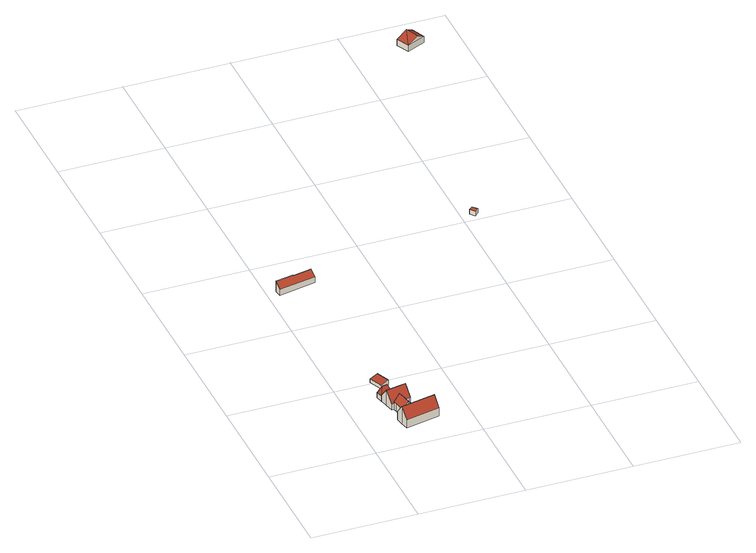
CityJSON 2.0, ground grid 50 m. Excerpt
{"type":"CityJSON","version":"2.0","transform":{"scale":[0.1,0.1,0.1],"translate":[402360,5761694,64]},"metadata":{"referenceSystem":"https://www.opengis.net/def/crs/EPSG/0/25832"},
"CityObjects":{
"building1":{"type":"Building","attributes":{"Gemeindeschluessel":"05515000","Geometrietyp2DReferenz":"3000","function":"51009_1610","roofType":"5000","measuredHeight":6.54},"geometry":[{"type":"Solid","lod":"2","boundaries":[[[[0,1,2,3]],[[4,5,1,0]],[[6,7,5,4]],[[3,2,7,6]],[[6,4,8]],[[8,4,0,9]],[[0,3,9]],[[9,3,6,8]],[[1,5,7,2]]]],"semantics":{"surfaces":[{"type":"WallSurface"},{"type":"RoofSurface"},{"type":"GroundSurface"}],"values":[[0,0,0,0,1,1,1,1,2]]}}]},
"building2":{"type":"Building","attributes":{"Gemeindeschluessel":"05515000","Geometrietyp2DReferenz":"3000","function":"31001_1000"},"address":[{"country":"Germany","locality":"Münster","thoroughfareNumber":"90","thoroughfareName":"Vorbergweg"}],"children":["building2-1","building2-2","building2-3"]},
"building2-1":{"type":"BuildingPart","attributes":{"roofType":"3100","measuredHeight":8.1},"parents":["building2"],"geometry":[{"type":"Solid","lod":"2","boundaries":[[[[10,11,12,13]],[[14,15,16,17]],[[18,19,15,14]],[[20,21,19,18]],[[22,23,21,20]],[[24,25,23,22]],[[26,27,25,24]],[[28,29,27,26]],[[13,12,29,28]],[[22,20,18,24]],[[14,17,30,10,13,28,26,24,18]],[[11,31,16,15,19,21,23,25,27,29,12]],[[31,30,17,16]],[[11,10,30,31]]]],"semantics":{"surfaces":[{"type":"WallSurface"},{"type":"RoofSurface"},{"type":"GroundSurface"},{"type":"ClosureSurface"}],"values":[[0,0,0,0,0,0,0,0,0,1,1,2,3,3]]}}]},
"building2-2":{"type":"BuildingPart","attributes":{"roofType":"3100","measuredHeight":9.08},"parents":["building2"],"geometry":[{"type":"Solid","lod":"2","boundaries":[[[[32,33,34,35]],[[36,37,33,32]],[[38,37,36]],[[39,40,41]],[[42,43,39,41]],[[44,45,43,42]],[[46,47,45,44]],[[48,49,47,46]],[[35,34,49,48]],[[42,41,50,51,52,36,32,35,44]],[[48,46,44,35]],[[33,37,53,39,43,45,47,49,34]],[[40,50,41]],[[38,36,52]],[[40,39,53,51,50]],[[53,37,38,52,51]]]],"semantics":{"surfaces":[{"type":"WallSurface"},{"type":"RoofSurface"},{"type":"GroundSurface"},{"type":"ClosureSurface"}],"values":[[0,0,0,0,0,0,0,0,0,1,1,2,0,0,3,3]]}}]},
"building2-3":{"type":"BuildingPart","attributes":{"roofType":"3100","measuredHeight":7.25},"parents":["building2"],"geometry":[{"type":"Solid","lod":"2","boundaries":[[[[54,55,37,38]],[[56,17,16,55,54]],[[57,58,11,10,59]],[[40,39,58,57]],[[56,54,38,52,60,61]],[[50,40,57,59,61,60]],[[53,37,55,16,31,11,58,39]],[[50,60,51]],[[39,40,50,51,53]],[[51,60,52]],[[37,53,51,52,38]],[[17,56,61,30]],[[16,17,30,31]],[[10,30,61,59]],[[30,10,11,31]]]],"semantics":{"surfaces":[{"type":"WallSurface"},{"type":"RoofSurface"},{"type":"GroundSurface"},{"type":"ClosureSurface"}],"values":[[0,0,0,0,1,1,2,0,3,0,3,0,3,0,3]]}}]},
"building3":{"type":"Building","attributes":{"Gemeindeschluessel":"05515000","Geometrietyp2DReferenz":"3000","function":"31001_1310","roofType":"2100","measuredHeight":2.73},"geometry":[{"type":"Solid","lod":"2","boundaries":[[[[62,63,64,65]],[[66,67,63,62]],[[68,69,67,66]],[[65,64,69,68]],[[66,62,65,68]],[[63,67,69,64]]]],"semantics":{"surfaces":[{"type":"WallSurface"},{"type":"RoofSurface"},{"type":"GroundSurface"}],"values":[[0,0,0,0,1,2]]}}]},
"building4":{"type":"Building","attributes":{"Gemeindeschluessel":"05515000","Geometrietyp2DReferenz":"3000","function":"51009_1610","roofType":"2100","measuredHeight":5.38},"geometry":[{"type":"Solid","lod":"2","boundaries":[[[[70,71,72,73]],[[74,75,71,70]],[[76,77,75,74]],[[78,79,77,76]],[[80,81,79,78]],[[73,72,81,80]],[[78,76,74,70,73,80]],[[71,75,77,79,81,72]]]],"semantics":{"surfaces":[{"type":"WallSurface"},{"type":"RoofSurface"},{"type":"GroundSurface"}],"values":[[0,0,0,0,0,0,1,2]]}}]},
"building5":{"type":"Building","attributes":{"Gemeindeschluessel":"05515000","Geometrietyp2DReferenz":"3000","function":"31001_2500","roofType":"1000","measuredHeight":2.44},"address":[{"country":"Germany","locality":"Münster","thoroughfareNumber":"619a","thoroughfareName":"Gasselstiege"}],"geometry":[{"type":"Solid","lod":"2","boundaries":[[[[82,83,84,85]],[[86,87,83,82]],[[88,89,87,86]],[[85,84,89,88]],[[86,82,85,88]],[[83,87,89,84]]]],"semantics":{"surfaces":[{"type":"WallSurface"},{"type":"RoofSurface"},{"type":"GroundSurface"}],"values":[[0,0,0,0,1,2]]}}]},
"building6":{"type":"Building","attributes":{"Gemeindeschluessel":"05515000","Geometrietyp2DReferenz":"3000","function":"51009_1610","roofType":"5000","measuredHeight":5.35},"geometry":[{"type":"Solid","lod":"2","boundaries":[[[[90,91,92,93]],[[94,95,91,90]],[[96,97,95,94]],[[93,92,97,96]],[[94,90,98,99]],[[96,99,98]],[[98,93,96]],[[93,98,90]],[[94,99,96]],[[91,95,97,92]]]],"semantics":{"surfaces":[{"type":"WallSurface"},{"type":"RoofSurface"},{"type":"GroundSurface"}],"values":[[0,0,0,0,1,1,1,0,0,2]]}}]}
},
"vertices":[
[111,273,118],[111,273,92],[118,239,92],[118,239,118],[167,284,118],[167,284,92],[174,250,118],[174,250,92],[154,264,157],[131,259,157],
[200,171,125],[200,171,94],[221,175,94],[221,175,125],[134,158,125],[134,158,94],[144,160,94],[144,160,125],[126,199,175],[126,199,94],[118,239,125],[118,239,94],[211,258,125],[211,258,94],[220,217,175],[220,217,94],[227,181,130],[227,181,94],[228,177,125],[228,177,94],[172,166,125],[172,166,94],
[130,83,137],[130,83,94],[137,46,94],[137,46,185],[158,89,137],[158,89,94],[158,89,132],[214,100,94],[214,100,132],[214,100,137],[293,116,137],[293,116,94],[300,78,185],[300,78,94],[308,41,137],[308,41,94],[145,8,137],[145,8,94],[210,99,137],[186,95,137],[162,90,137],[186,95,94],
[148,141,133],[148,141,94],[144,160,133],[202,161,133],[202,161,94],[200,171,133],[186,95,166],[172,166,166],
[167,414,114],[167,414,87],[127,397,87],[127,397,107],[194,351,114],[194,351,87],[155,333,107],[155,333,87],
[8,1209,130],[8,1209,76],[14,1175,76],[14,1175,106],[95,1226,130],[95,1226,76],[95,1224,128],[95,1224,76],[185,1242,128],[185,1242,76],[191,1210,106],[191,1210,76],
[1012,1472,85],[1012,1472,61],[1030,1450,61],[1030,1450,85],[1030,1487,85],[1030,1487,61],[1048,1466,85],[1048,1466,61],
[1309,2904,35],[1309,2904,3],[1221,2863,3],[1221,2863,35],[1338,2841,35],[1338,2841,3],[1249,2800,35],[1249,2800,3],[1275,2888,56],[1304,2825,56]
]}
